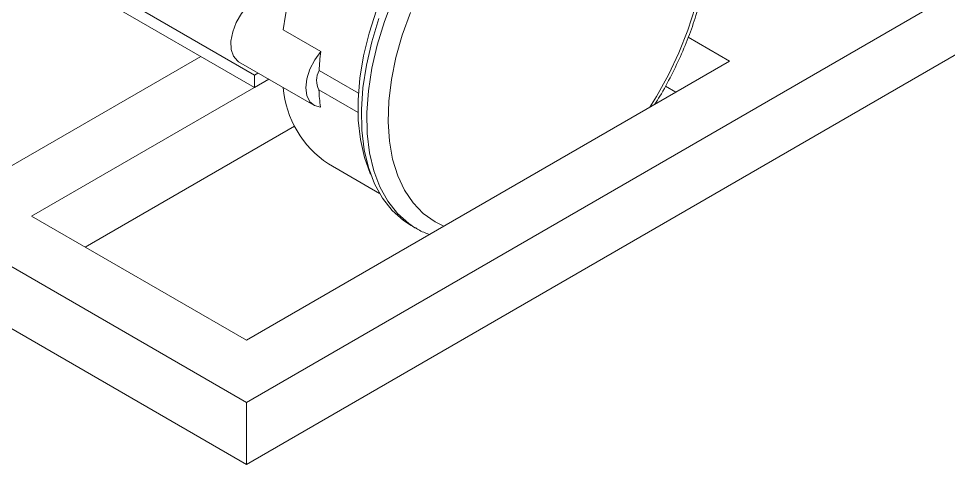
# Model space of a CAD drawing. Header units: millimetres. Extents: x 0 to 1189, y 0 to 841.
# Drawn here: x 759.14 to 783.63, y 651.51 to 663.24 of the extents above; entities that cross this region are included whole.
import ezdxf

# ---------------------------------------------------------------- set-up
doc = ezdxf.new("R2010")
doc.units = ezdxf.units.MM

msp = doc.modelspace()

# ---------------------------------------------------------------- linework, layer by layer
at = {"color": 7, "linetype": 'Continuous', "lineweight": 15}
for p, q in [((765.14, 653.142), (790.908, 668.017)), ((755.452, 667.47), (765.352, 661.755)), ((757.024, 666.236), (765.352, 661.428)), ((765.14, 651.509), (790.908, 666.384)), ((767.099, 662.372), (766.109, 662.943)), ((777.868, 662.123), (776.781, 662.751)), ((763.938, 662.245), (758.069, 658.857)), ((764.937, 662.103), (766.917, 660.96)), ((765.14, 654.775), (777.868, 662.123)), ((768.094, 661.275), (767.056, 661.874)), ((765.729, 661.646), (759.484, 658.041)), ((765.352, 661.755), (765.446, 661.809)), ((765.352, 661.755), (765.352, 661.428)), ((765.352, 661.428), (765.729, 661.646)), ((767.054, 661.364), (768.082, 660.77)), ((776.454, 661.306), (776.18, 661.464)), ((766.413, 660.408), (760.898, 657.224)), ((767.302, 659.417), (768.652, 658.637)), ((756.655, 658.041), (765.14, 653.142)), ((759.484, 658.041), (765.14, 654.775)), ((769.478, 657.797), (769.62, 657.716)), ((769.62, 657.716), (769.583, 657.737)), ((756.655, 656.408), (765.14, 651.509)), ((765.14, 653.142), (765.14, 651.509))]:
    msp.add_line(p, q, dxfattribs=at)
at = {"color": 7, "linetype": 'Continuous', "lineweight": 15, "flags": 128}
for points in [[(774.096, 668.981), (773.771, 668.933), (773.316, 668.811), (772.852, 668.625), (772.382, 668.378), (771.912, 668.073), (771.449, 667.712), (770.997, 667.301), (770.562, 666.844), (770.148, 666.346), (769.761, 665.814), (769.406, 665.253), (769.086, 664.67), (768.805, 664.072), (768.566, 663.466), (768.373, 662.859), (768.227, 662.259), (768.131, 661.671), (768.085, 661.104), (768.09, 660.564), (768.145, 660.057), (768.251, 659.589), (768.406, 659.165), (768.416, 659.143)], [(764.937, 662.103), (764.903, 662.126), (764.798, 662.252), (764.74, 662.43), (764.734, 662.649), (764.78, 662.892), (764.875, 663.14), (765.012, 663.376), (765.18, 663.581), (765.367, 663.741)], [(766.235, 663.663), (766.169, 663.335), (766.109, 662.943)], [(768.634, 663.245), (768.445, 662.628), (768.304, 662.018), (768.213, 661.423), (768.172, 660.849), (768.183, 660.303), (768.245, 659.79), (768.358, 659.318), (768.519, 658.891), (768.728, 658.515), (768.982, 658.193), (769.278, 657.929), (769.478, 657.797)], [(767.093, 660.913), (766.935, 660.951), (766.812, 661.054), (766.736, 661.215), (766.71, 661.422), (766.737, 661.659), (766.816, 661.909), (766.94, 662.153), (767.099, 662.372)]]:
    msp.add_lwpolyline(points, dxfattribs=at)
at = {"color": 8, "linetype": 'Continuous', "lineweight": 15, "flags": 128}
for points in [[(769.583, 657.737), (769.419, 657.847), (769.124, 658.111), (768.87, 658.433), (768.661, 658.81), (768.499, 659.237), (768.387, 659.709), (768.325, 660.221), (768.314, 660.767), (768.354, 661.341), (768.445, 661.937), (768.586, 662.546), (768.776, 663.163), (769.011, 663.78)], [(775.773, 660.913), (775.942, 661.187), (776.258, 661.757), (776.535, 662.342), (776.77, 662.935), (776.96, 663.53)], [(769.461, 663.404), (769.248, 662.809), (769.082, 662.217), (768.964, 661.634), (768.896, 661.069), (768.878, 660.527), (768.911, 660.015), (768.994, 659.54), (769.127, 659.107), (769.307, 658.722), (769.533, 658.389), (769.802, 658.112), (770.111, 657.894), (770.346, 657.78)]]:
    msp.add_lwpolyline(points, dxfattribs=at)
at = {"color": 7, "linetype": 'Continuous', "lineweight": 15}
for centre, radius, start, end in [((773.62, 661.554), 6.572, 172.8526, 177.2065), ((767.542, 661.617), 0.55, 152.0813, 207.446), ((768.78, 661.65), 2.678, 184.8105, 236.4941), ((771.915, 661.561), 4.866, 182.3314, 187.6548)]:
    msp.add_arc(centre, radius, start, end, dxfattribs=at)
for points, knots in [([(775.902, 660.987), (775.946, 661.056), (776.103, 661.302), (776.341, 661.747), (776.612, 662.314), (776.844, 662.891), (777.036, 663.47), (777.185, 664.048), (777.291, 664.618), (777.351, 665.174), (777.366, 665.714), (777.329, 666.226), (777.277, 666.594), (777.222, 666.778), (777.212, 666.812)], [0, 0, 0, 0, 0.036642, 0.130372, 0.224126, 0.317931, 0.411824, 0.505843, 0.60002, 0.694384, 0.788939, 0.883662, 0.97844, 1, 1, 1, 1]), ([(769.582, 657.745), (769.611, 657.726), (769.727, 657.646), (769.861, 657.596), (769.961, 657.558)], [0, 0, 0, 0, 0.245057, 1, 1, 1, 1])]:
    msp.add_open_spline(points, degree=3, knots=knots, dxfattribs=at)

doc.saveas('drawing.dxf')
